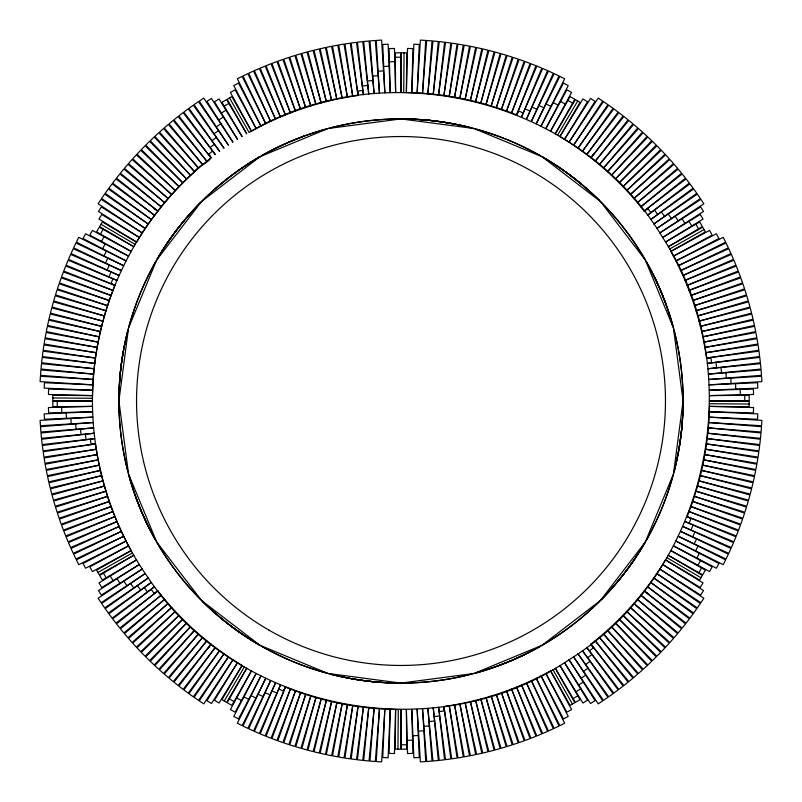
<?xml version="1.0" encoding="UTF-8"?>
<svg xmlns="http://www.w3.org/2000/svg" width="802" height="802" viewBox="0 0 802 802"><rect width="100%" height="100%" fill="white"/><g stroke="black" fill="none" stroke-linecap="round" stroke-linejoin="round"><path stroke-width="1.2" d="M212.64 151.097L208.6 154.195C217.081 160.019 196.45 166.174 194.555 171.718C186.555 178.926 178.926 186.555 171.718 194.555C158.515 209.232 146.716 225.172 136.54 242.094C116.19 275.938 102.435 313.722 96.27 352.74C83.609 430.794 102.676 513.35 148.27 577.961C238.024 712.266 435.506 750.652 569.039 659.755C708.126 573.761 752.356 374.223 662.652 237.502C580.518 99.578 387.075 50.426 249.091 132.47L229.552 97.944M118.927 399.907L118.957 396.078A841.097 482.433 15 0 1 127.939 330.384A847.363 486.032 15 0 0 119.588 381.321M80.18 429.19L40.992 432.96L41.514 438.323L94.155 433.25L41.604 439.235L42.215 444.589L94.766 438.604L42.336 445.501L43.037 450.844L95.468 443.937A308.529 308.529 0 0 0 131.157 550.583L96.631 570.112L99.278 574.803L133.804 555.265L99.628 575.395L102.355 580.036L136.54 559.906L98.957 582.934L101.774 587.525L139.347 564.498L98.466 590.543L101.353 595.084L142.245 569.039L98.135 598.232L101.112 602.723L145.212 573.53L101.623 603.485L104.681 607.926L148.27 577.961L105.202 608.678L108.33 613.059L151.398 582.352L108.882 613.811L112.079 618.141L154.596 586.683L112.631 618.873L115.909 623.144L157.874 590.954A308.529 308.529 0 0 0 242.094 665.459L221.964 699.645L226.605 702.372L246.735 668.196L227.197 702.722L231.888 705.369L251.417 670.843L230.395 709.58L235.126 712.146L256.149 673.419L233.763 716.417L238.545 718.913L260.931 675.906L237.332 723.234L242.154 725.64L265.753 678.302L242.976 726.041L247.838 728.366L270.605 680.627L248.68 728.757L253.572 730.983L275.507 682.853L254.414 731.364L259.357 733.509L280.449 685.008L260.209 733.87L265.181 735.925L285.422 687.063A308.529 308.529 0 0 0 395.617 709.479L395.266 749.148L400.649 749.198L401 709.529L401.351 749.198L406.734 749.148L406.383 709.479L407.536 753.549L412.92 753.399L411.767 709.339L413.882 757.78L419.266 757.549L417.15 709.108L420.378 761.9L425.752 761.569L422.524 708.778L426.674 761.509L432.037 761.088L427.887 708.356L429.16 721.519L434.514 720.998M397.952 749.178L398.293 709.509M403.707 92.491L404.048 52.822M721.82 372.81L761.008 369.04L760.486 363.677L707.845 368.75L760.396 362.765L759.785 357.411L707.234 363.396L759.664 356.499L758.963 351.156L706.532 358.063A308.529 308.529 0 0 0 670.843 251.417L705.369 231.888L702.722 227.197L668.196 246.735L702.372 226.605L699.645 221.964L665.459 242.094L703.043 219.066L700.226 214.475L662.652 237.502L703.534 211.457L700.647 206.916L659.755 232.961L703.865 203.768L700.888 199.277L656.788 228.47L700.377 198.515L697.319 194.074L653.73 224.039L696.798 193.322L693.67 188.941L650.602 219.648L693.118 188.189L689.921 183.858L647.404 215.317L689.369 183.127L686.091 178.856L644.126 211.046A308.529 308.529 0 0 0 559.906 136.54L580.036 102.355L575.395 99.628L555.265 133.804L574.803 99.278L570.112 96.631L550.583 131.157L571.605 92.42L566.874 89.854L545.851 128.581L568.237 85.583L563.455 83.087L541.069 126.094L564.668 78.766L559.846 76.36L536.247 123.698L559.024 75.959L554.162 73.634L531.395 121.373L553.32 73.243L548.428 71.017L526.493 119.147L547.586 70.636L542.643 68.491L521.551 116.992L541.791 68.13L536.819 66.075L516.578 114.937A308.529 308.529 0 0 0 406.383 92.521L406.734 52.852L401.351 52.802L401 92.471L400.649 52.802L395.266 52.852L395.617 92.521L394.464 48.451L389.08 48.601L390.233 92.661L388.118 44.22L382.734 44.451L384.85 92.892L381.622 40.1L376.248 40.431L379.476 93.222L375.326 40.491L369.963 40.912L374.113 93.644L372.84 80.481L367.486 81.002M683.073 402.093L683.043 405.922A841.097 482.433 15 0 1 674.061 471.616A847.363 486.032 15 0 0 682.412 420.679M406.383 92.521L407.536 48.451L412.92 48.601L411.767 92.661L413.882 44.22L419.266 44.451L417.15 92.892L420.378 40.1L425.752 40.431L422.524 93.222L426.674 40.491L432.037 40.912L427.887 93.644L432.96 40.992L438.323 41.514L433.25 94.155L439.235 41.604L444.589 42.215L438.604 94.766L445.501 42.336L450.844 43.037L443.937 95.468L451.757 43.158L457.08 43.96L449.26 96.27L457.992 44.1L463.305 44.992L454.574 97.152L464.218 45.153L469.511 46.135L459.867 98.135L470.413 46.305L475.696 47.378L465.15 99.207L476.599 47.579L481.852 48.742L470.403 100.38L482.754 48.952L487.987 50.205L475.636 101.633L488.879 50.426L494.092 51.779L480.849 102.987L494.984 52.02L500.177 53.453L486.042 104.42L501.06 53.704L506.232 55.238L491.205 105.954L507.115 55.508L512.247 57.122L496.338 107.568L513.12 57.413L518.232 59.117L501.45 109.283L519.105 59.418L524.177 61.223L506.523 111.077L525.049 61.533L530.092 63.418L511.566 112.962L530.954 63.749L535.967 65.724L516.578 114.937M395.617 709.479L394.464 753.549L389.08 753.399L390.233 709.339L388.118 757.78L382.734 757.549L384.85 709.108L381.622 761.9L376.248 761.569L379.476 708.778L375.326 761.509L369.963 761.088L374.113 708.356L369.04 761.008L363.677 760.486L368.75 707.845L362.765 760.396L357.411 759.785L363.396 707.234L356.499 759.664L351.156 758.963L358.063 706.532L350.243 758.842L344.92 758.04L352.74 705.73L344.008 757.9L338.695 757.008L347.426 704.848L337.782 756.847L332.489 755.865L342.133 703.865L331.587 755.695L326.304 754.622L336.85 702.793L325.401 754.421L320.148 753.258L331.597 701.62L319.246 753.048L314.013 751.795L326.364 700.367L313.121 751.574L307.908 750.221L321.151 699.013L307.016 749.98L301.823 748.547L315.958 697.58L300.94 748.296L295.768 746.762L310.795 696.046L294.885 746.492L289.753 744.878L305.662 694.432L288.88 744.587L283.768 742.883L300.55 692.717L282.895 742.582L277.823 740.777L295.477 690.923L276.951 740.467L271.908 738.582L290.434 689.038L271.046 738.251L266.033 736.276L285.422 687.063M123.197 352.018L121.022 366.624A771.444 442.483 -15 0 0 118.927 399.767M678.803 449.982L680.978 435.376A771.444 442.483 -15 0 0 683.073 402.233M112.922 278.765L110.977 283.467L115.047 285.151M516.849 115.047L518.533 110.977L523.235 112.922M285.151 686.953L283.467 691.023L278.765 689.078M689.078 523.235L691.023 518.533L686.953 516.849M108.912 276.931L111.057 271.998M690.943 530.002L693.088 525.069M107.107 270.023L109.343 265.121M692.657 536.879L694.893 531.977M105.463 263.016L107.779 258.164M694.221 543.836L696.537 538.984M103.969 255.918L106.375 251.096M695.625 550.904L698.031 546.082M102.636 248.72L105.122 243.938M696.878 558.062L699.364 553.28M101.473 241.432L104.039 236.7M697.961 565.3L700.527 560.568M100.461 234.054L103.117 229.372M698.883 572.628L701.539 567.946M157.262 259.016L159.207 255.718M224.269 700.998L244.41 666.823M557.591 135.177L577.731 101.002M642.793 546.282L644.738 542.984M559.906 136.54L582.934 98.957L587.525 101.774L564.498 139.347L590.543 98.466L595.084 101.353L569.039 142.245L598.232 98.135L602.723 101.112L573.53 145.212L603.485 101.623L607.926 104.681L577.961 148.27L608.678 105.202L613.059 108.33L582.352 151.398L613.811 108.882L618.141 112.079L586.683 154.596L618.873 112.631L623.144 115.909L590.954 157.874L623.876 116.48L628.086 119.839L595.164 161.222L628.808 120.41L632.958 123.839L599.325 164.651L633.67 124.43L637.76 127.929L603.415 168.149L638.462 128.541L642.492 132.099L607.445 171.718L643.184 132.721L647.154 136.36L611.415 175.357L647.826 136.992L651.735 140.701L615.324 179.067L652.397 141.332L656.236 145.112L619.164 182.836L656.888 145.763L660.668 149.603L622.933 186.676L661.299 150.265L665.008 154.174L626.643 190.585L665.64 154.846L669.279 158.816L630.282 194.555L669.901 159.508L673.459 163.538L633.851 198.585L674.071 164.24L677.57 168.33L637.349 202.675L678.161 169.042L681.59 173.192L640.778 206.836L682.161 173.914L685.52 178.124L644.126 211.046M242.094 665.459L219.066 703.043L214.475 700.226L237.502 662.652L211.457 703.534L206.916 700.647L232.961 659.755L203.768 703.865L199.277 700.888L228.47 656.788L198.515 700.377L194.074 697.319L224.039 653.73L193.322 696.798L188.941 693.67L219.648 650.602L188.189 693.118L183.858 689.921L215.317 647.404L183.127 689.369L178.856 686.091L211.046 644.126L178.124 685.52L173.914 682.161L206.836 640.778L173.192 681.59L169.042 678.161L202.675 637.349L168.33 677.57L164.24 674.071L198.585 633.851L163.538 673.459L159.508 669.901L194.555 630.282L158.816 669.279L154.846 665.64L190.585 626.643L154.174 665.008L150.265 661.299L186.676 622.933L149.603 660.668L145.763 656.888L182.836 619.164L145.112 656.236L141.332 652.397L179.067 615.324L140.701 651.735L136.992 647.826L175.357 611.415L136.36 647.154L132.721 643.184L171.718 607.445L132.099 642.492L128.541 638.462L168.149 603.415L127.929 637.76L124.43 633.67L164.651 599.325L123.839 632.958L120.41 628.808L161.222 595.164L119.839 628.086L116.48 623.876L157.874 590.954M208.6 647.805L209.944 646.051M592.056 155.949L593.4 154.195M184.911 219.678L175.718 231.237A771.444 442.483 15 0 0 156.721 259.958M617.089 582.322L626.282 570.763A771.444 442.483 15 0 0 645.279 542.042M215.939 188.109L231.237 175.718A771.444 442.483 75 0 1 259.958 156.721M259.958 156.711L201.533 201.533L156.711 259.958L128.531 327.988L118.917 401L128.531 474.012L156.711 542.042L201.533 600.467L259.958 645.289L327.988 673.469L401 683.083L474.012 673.469L542.042 645.289L600.467 600.467L645.289 542.042L673.469 474.012L683.083 401L673.469 327.988L645.289 259.958L600.467 201.533L542.042 156.711L474.012 128.531L401 118.917L327.988 128.531L259.958 156.711L255.718 159.207M644.307 211.287L647.805 208.6L650.903 212.64M157.693 590.713L154.195 593.4L151.097 589.36M589.36 650.903L593.4 647.805L590.713 644.307M210.074 147.508L214.405 144.31M587.595 657.69L591.926 654.492M211.969 140.631L216.36 137.503M585.64 664.497L590.031 661.369M214.044 133.733L218.485 130.686M583.515 671.314L587.956 668.266M216.309 126.836L220.801 123.869M581.199 678.131L585.691 675.164M218.756 119.939L223.297 117.052M578.703 684.948L583.244 682.061M221.382 113.042L225.974 110.235M576.026 691.765L580.618 688.958M224.199 106.155L228.841 103.428M573.159 698.572L577.801 695.845M261.863 155.628L264.239 154.285A282.083 282.083 0 0 1 683.043 405.922A282.083 282.083 0 0 1 255.718 642.793A282.083 282.083 0 0 1 264.239 154.285M97.944 572.448L132.47 552.909M669.53 249.091L704.056 229.552M540.137 646.372L537.761 647.715A841.097 482.433 75 0 1 476.378 672.788M670.843 251.417L709.58 230.395L712.146 235.126L673.419 256.149L716.417 233.763L718.913 238.545L675.906 260.931L723.234 237.332L725.64 242.154L678.302 265.753L726.041 242.976L728.366 247.838L680.627 270.605L728.757 248.68L730.983 253.572L682.853 275.507L731.364 254.414L733.509 259.357L685.008 280.449L733.87 260.209L735.925 265.181L687.063 285.422L736.276 266.033L738.251 271.046L689.038 290.434L738.582 271.908L740.467 276.951L690.923 295.477L740.777 277.823L742.582 282.895L692.717 300.55L742.883 283.768L744.587 288.88L694.432 305.662L744.878 289.753L746.492 294.885L696.046 310.795L746.762 295.768L748.296 300.94L697.58 315.958L748.547 301.823L749.98 307.016L699.013 321.151L750.221 307.908L751.574 313.121L700.367 326.364L751.795 314.013L753.048 319.246L701.62 331.597L753.258 320.148L754.421 325.401L702.793 336.85L754.622 326.304L755.695 331.587L703.865 342.133L755.865 332.489L756.847 337.782L704.848 347.426L757.008 338.695L757.9 344.008L705.73 352.74L758.04 344.92L758.842 350.243L706.532 358.063M131.157 550.583L92.42 571.605L89.854 566.874L128.581 545.851L85.583 568.237L83.087 563.455L126.094 541.069L78.766 564.668L76.36 559.846L123.698 536.247L75.959 559.024L73.634 554.162L121.373 531.395L73.243 553.32L71.017 548.428L119.147 526.493L70.636 547.586L68.491 542.643L116.992 521.551L68.13 541.791L66.075 536.819L114.937 516.578L65.724 535.967L63.749 530.954L112.962 511.566L63.418 530.092L61.533 525.049L111.077 506.523L61.223 524.177L59.418 519.105L109.283 501.45L59.117 518.232L57.413 513.12L107.568 496.338L57.122 512.247L55.508 507.115L105.954 491.205L55.238 506.232L53.704 501.06L104.42 486.042L53.453 500.177L52.02 494.984L102.987 480.849L51.779 494.092L50.426 488.879L101.633 475.636L50.205 487.987L48.952 482.754L100.38 470.403L48.742 481.852L47.579 476.599L99.207 465.15L47.378 475.696L46.305 470.413L98.135 459.867L46.135 469.511L45.153 464.218L97.152 454.574L44.992 463.305L44.1 457.992L96.27 449.26L43.96 457.08L43.158 451.757L95.468 443.937M304.519 135.929L290.785 141.342A771.444 442.483 45 0 0 262.094 155.498M497.481 666.071L511.215 660.658A771.444 442.483 45 0 0 539.906 646.502M362.825 90.395L357.772 91.067L358.354 95.438M706.562 358.354L710.933 357.772L711.605 362.825M95.438 443.646L91.067 444.228L90.395 439.175M439.175 711.605L444.228 710.933L443.646 706.562M362.404 86.014L367.747 85.403M434.253 716.597L439.596 715.986M372.729 76.07L378.093 75.649M423.907 726.351L429.27 725.93M378.133 71.228L383.506 70.897M418.494 731.103L423.867 730.772M383.697 66.476L389.08 66.235M412.92 735.765L418.303 735.524M389.421 61.814L394.805 61.674M407.195 740.326L412.579 740.186M395.306 57.253L400.689 57.213M401.311 744.787L406.694 744.747M402.093 118.927L405.922 118.957A841.097 482.433 -75 0 1 471.616 127.939A847.363 486.032 -75 0 0 420.679 119.588M372.81 80.18L369.04 40.992L363.677 41.514L368.75 94.155L362.765 41.604L357.411 42.215L363.396 94.766L356.499 42.336L351.156 43.037L358.063 95.468A308.529 308.529 0 0 0 251.417 131.157L231.888 96.631L227.197 99.278L246.735 133.804L226.605 99.628L221.964 102.355L242.094 136.54L219.066 98.957L214.475 101.774L237.502 139.347L211.457 98.466L206.916 101.353L232.961 142.245L203.768 98.135L199.277 101.112L228.47 145.212L198.515 101.623L194.074 104.681L224.039 148.27L193.322 105.202L188.941 108.33L219.648 151.398L188.189 108.882L183.858 112.079L215.317 154.596L183.127 112.631L178.856 115.909L211.046 157.874A308.529 308.529 0 0 0 136.54 242.094L102.355 221.964L99.628 226.605L133.804 246.735L99.278 227.197L96.631 231.888L131.157 251.417L92.42 230.395L89.854 235.126L128.581 256.149L85.583 233.763L83.087 238.545L126.094 260.931L78.766 237.332L76.36 242.154L123.698 265.753L75.959 242.976L73.634 247.838L121.373 270.605L73.243 248.68L71.017 253.572L119.147 275.507L70.636 254.414L68.491 259.357L116.992 280.449L68.13 260.209L66.075 265.181L114.937 285.422A308.529 308.529 0 0 0 92.521 395.617L52.852 395.266L52.802 400.649L92.471 401L52.802 401.351L52.852 406.734L92.521 406.383L48.451 407.536L48.601 412.92L92.661 411.767L44.22 413.882L44.451 419.266L92.892 417.15L40.1 420.378L40.431 425.752L93.222 422.524L40.491 426.674L40.912 432.037L93.644 427.887L80.481 429.16L81.002 434.514M52.822 397.952L92.491 398.293M709.509 403.707L749.178 404.048M429.19 721.82L432.96 761.008L438.323 760.486L433.25 707.845L439.235 760.396L444.589 759.785L438.604 707.234L445.501 759.664L450.844 758.963L443.937 706.532A308.529 308.529 0 0 0 550.583 670.843L570.112 705.369L574.803 702.722L555.265 668.196L575.395 702.372L580.036 699.645L559.906 665.459L582.934 703.043L587.525 700.226L564.498 662.652L590.543 703.534L595.084 700.647L569.039 659.755L598.232 703.865L602.723 700.888L573.53 656.788L603.485 700.377L607.926 697.319L577.961 653.73L608.678 696.798L613.059 693.67L582.352 650.602L613.811 693.118L618.141 689.921L586.683 647.404L618.873 689.369L623.144 686.091L590.954 644.126A308.529 308.529 0 0 0 665.459 559.906L699.645 580.036L702.372 575.395L668.196 555.265L702.722 574.803L705.369 570.112L670.843 550.583L709.58 571.605L712.146 566.874L673.419 545.851L716.417 568.237L718.913 563.455L675.906 541.069L723.234 564.668L725.64 559.846L678.302 536.247L726.041 559.024L728.366 554.162L680.627 531.395L728.757 553.32L730.983 548.428L682.853 526.493L731.364 547.586L733.509 542.643L685.008 521.551L733.87 541.791L735.925 536.819L687.063 516.578A308.529 308.529 0 0 0 709.479 406.383L749.148 406.734L749.198 401.351L709.529 401L749.198 400.649L749.148 395.266L709.479 395.617L753.549 394.464L753.399 389.08L709.339 390.233L757.78 388.118L757.549 382.734L709.108 384.85L761.9 381.622L761.569 376.248L708.778 379.476L761.509 375.326L761.088 369.963L708.356 374.113L721.519 372.84L720.998 367.486M399.907 683.073L396.078 683.043A841.097 482.433 -75 0 1 330.384 674.061A847.363 486.032 -75 0 0 381.321 682.412M709.479 406.383L753.549 407.536L753.399 412.92L709.339 411.767L757.78 413.882L757.549 419.266L709.108 417.15L761.9 420.378L761.569 425.752L708.778 422.524L761.509 426.674L761.088 432.037L708.356 427.887L761.008 432.96L760.486 438.323L707.845 433.25L760.396 439.235L759.785 444.589L707.234 438.604L759.664 445.501L758.963 450.844L706.532 443.937L758.842 451.757L758.04 457.08L705.73 449.26L757.9 457.992L757.008 463.305L704.848 454.574L756.847 464.218L755.865 469.511L703.865 459.867L755.695 470.413L754.622 475.696L702.793 465.15L754.421 476.599L753.258 481.852L701.62 470.403L753.048 482.754L751.795 487.987L700.367 475.636L751.574 488.879L750.221 494.092L699.013 480.849L749.98 494.984L748.547 500.177L697.58 486.042L748.296 501.06L746.762 506.232L696.046 491.205L746.492 507.115L744.878 512.247L694.432 496.338L744.587 513.12L742.883 518.232L692.717 501.45L742.582 519.105L740.777 524.177L690.923 506.523L740.467 525.049L738.582 530.092L689.038 511.566L738.251 530.954L736.276 535.967L687.063 516.578M92.521 395.617L48.451 394.464L48.601 389.08L92.661 390.233L44.22 388.118L44.451 382.734L92.892 384.85L40.1 381.622L40.431 376.248L93.222 379.476L40.491 375.326L40.912 369.963L93.644 374.113L40.992 369.04L41.514 363.677L94.155 368.75L41.604 362.765L42.215 357.411L94.766 363.396L42.336 356.499L43.037 351.156L95.468 358.063L43.158 350.243L43.96 344.92L96.27 352.74L44.1 344.008L44.992 338.695L97.152 347.426L45.153 337.782L46.135 332.489L98.135 342.133L46.305 331.587L47.378 326.304L99.207 336.85L47.579 325.401L48.742 320.148L100.38 331.597L48.952 319.246L50.205 314.013L101.633 326.364L50.426 313.121L51.779 307.908L102.987 321.151L52.02 307.016L53.453 301.823L104.42 315.958L53.704 300.94L55.238 295.768L105.954 310.795L55.508 294.885L57.122 289.753L107.568 305.662L57.413 288.88L59.117 283.768L109.283 300.55L59.418 282.895L61.223 277.823L111.077 295.477L61.533 276.951L63.418 271.908L112.962 290.434L63.749 271.046L65.724 266.033L114.937 285.422M352.018 678.803L366.624 680.978A771.444 442.483 75 0 0 399.767 683.073M454.824 124.099L435.376 121.022A771.444 442.483 75 0 0 402.233 118.927M525.069 108.912L530.002 111.057M271.998 690.943L276.931 693.088M531.977 107.107L536.879 109.343M265.121 692.657L270.023 694.893M538.984 105.463L543.836 107.779M258.164 694.221L263.016 696.537M546.082 103.969L550.904 106.375M251.096 695.625L255.918 698.031M553.28 102.636L558.062 105.122M243.938 696.878L248.72 699.364M560.568 101.473L565.3 104.039M236.7 697.961L241.432 700.527M567.946 100.461L572.628 103.117M229.372 698.883L234.054 701.539M542.984 157.262L546.282 159.207M101.002 224.269L135.177 244.41M666.823 557.591L700.998 577.731M255.718 642.793L259.016 644.738M665.459 559.906L703.043 582.934L700.226 587.525L662.652 564.498L703.534 590.543L700.647 595.084L659.755 569.039L703.865 598.232L700.888 602.723L656.788 573.53L700.377 603.485L697.319 607.926L653.73 577.961L696.798 608.678L693.67 613.059L650.602 582.352L693.118 613.811L689.921 618.141L647.404 586.683L689.369 618.873L686.091 623.144L644.126 590.954L685.52 623.876L682.161 628.086L640.778 595.164L681.59 628.808L678.161 632.958L637.349 599.325L677.57 633.67L674.071 637.76L633.851 603.415L673.459 638.462L669.901 642.492L630.282 607.445L669.279 643.184L665.64 647.154L626.643 611.415L665.008 647.826L661.299 651.735L622.933 615.324L660.668 652.397L656.888 656.236L619.164 619.164L656.236 656.888L652.397 660.668L615.324 622.933L651.735 661.299L647.826 665.008L611.415 626.643L647.154 665.64L643.184 669.279L607.445 630.282L642.492 669.901L638.462 673.459L603.415 633.851L637.76 674.071L633.67 677.57L599.325 637.349L632.958 678.161L628.808 681.59L595.164 640.778L628.086 682.161L623.876 685.52L590.954 644.126M136.54 242.094L98.957 219.066L101.774 214.475L139.347 237.502L98.466 211.457L101.353 206.916L142.245 232.961L98.135 203.768L101.112 199.277L145.212 228.47L101.623 198.515L104.681 194.074L148.27 224.039L105.202 193.322L108.33 188.941L151.398 219.648L108.882 188.189L112.079 183.858L154.596 215.317L112.631 183.127L115.909 178.856L157.874 211.046L116.48 178.124L119.839 173.914L161.222 206.836L120.41 173.192L123.839 169.042L164.651 202.675L124.43 168.33L127.929 164.24L168.149 198.585L128.541 163.538L132.099 159.508L171.718 194.555L132.721 158.816L136.36 154.846L175.357 190.585L136.992 154.174L140.701 150.265L179.067 186.676L141.332 149.603L145.112 145.763L182.836 182.836L145.763 145.112L149.603 141.332L186.676 179.067L150.265 140.701L154.174 136.992L190.585 175.357L154.846 136.36L158.816 132.721L194.555 171.718L159.508 132.099L163.538 128.541L198.585 168.149L164.24 127.929L168.33 124.43L202.675 164.651L169.042 123.839L173.192 120.41L206.836 161.222L173.914 119.839L178.124 116.48L211.046 157.874M154.195 208.6L155.949 209.944M646.051 592.056L647.805 593.4M582.322 184.911L570.763 175.718A771.444 442.483 -75 0 0 542.042 156.721M219.678 617.089L231.237 626.282A771.444 442.483 -75 0 0 259.958 645.279M654.492 210.074L657.69 214.405M144.31 587.595L147.508 591.926M661.369 211.969L664.497 216.36M137.503 585.64L140.631 590.031M668.266 214.044L671.314 218.485M130.686 583.515L133.733 587.956M675.164 216.309L678.131 220.801M123.869 581.199L126.836 585.691M682.061 218.756L684.948 223.297M117.052 578.703L119.939 583.244M688.958 221.382L691.765 225.974M110.235 576.026L113.042 580.618M695.845 224.199L698.572 228.841M103.428 573.159L106.155 577.801M646.372 261.863L647.715 264.239A841.097 482.433 -15 0 1 672.788 325.622M552.909 669.53L572.448 704.056M155.628 540.137L154.285 537.761A841.097 482.433 -15 0 1 129.212 476.378M550.583 670.843L571.605 709.58L566.874 712.146L545.851 673.419L568.237 716.417L563.455 718.913L541.069 675.906L564.668 723.234L559.846 725.64L536.247 678.302L559.024 726.041L554.162 728.366L531.395 680.627L553.32 728.757L548.428 730.983L526.493 682.853L547.586 731.364L542.643 733.509L521.551 685.008L541.791 733.87L536.819 735.925L516.578 687.063L535.967 736.276L530.954 738.251L511.566 689.038L530.092 738.582L525.049 740.467L506.523 690.923L524.177 740.777L519.105 742.582L501.45 692.717L518.232 742.883L513.12 744.587L496.338 694.432L512.247 744.878L507.115 746.492L491.205 696.046L506.232 746.762L501.06 748.296L486.042 697.58L500.177 748.547L494.984 749.98L480.849 699.013L494.092 750.221L488.879 751.574L475.636 700.367L487.987 751.795L482.754 753.048L470.403 701.62L481.852 753.258L476.599 754.421L465.15 702.793L475.696 754.622L470.413 755.695L459.867 703.865L469.511 755.865L464.218 756.847L454.574 704.848L463.305 757.008L457.992 757.9L449.26 705.73L457.08 758.04L451.757 758.842L443.937 706.532M251.417 131.157L230.395 92.42L235.126 89.854L256.149 128.581L233.763 85.583L238.545 83.087L260.931 126.094L237.332 78.766L242.154 76.36L265.753 123.698L242.976 75.959L247.838 73.634L270.605 121.373L248.68 73.243L253.572 71.017L275.507 119.147L254.414 70.636L259.357 68.491L280.449 116.992L260.209 68.13L265.181 66.075L285.422 114.937L266.033 65.724L271.046 63.749L290.434 112.962L271.908 63.418L276.951 61.533L295.477 111.077L277.823 61.223L282.895 59.418L300.55 109.283L283.768 59.117L288.88 57.413L305.662 107.568L289.753 57.122L294.885 55.508L310.795 105.954L295.768 55.238L300.94 53.704L315.958 104.42L301.823 53.453L307.016 52.02L321.151 102.987L307.908 51.779L313.121 50.426L326.364 101.633L314.013 50.205L319.246 48.952L331.597 100.38L320.148 48.742L325.401 47.579L336.85 99.207L326.304 47.378L331.587 46.305L342.133 98.135L332.489 46.135L337.782 45.153L347.426 97.152L338.695 44.992L344.008 44.1L352.74 96.27L344.92 43.96L350.243 43.158L358.063 95.468M666.071 304.519L660.658 290.785A771.444 442.483 -45 0 0 646.502 262.094M135.929 497.481L141.342 511.215A771.444 442.483 -45 0 0 155.498 539.906M715.986 362.404L716.597 367.747M85.403 434.253L86.014 439.596M725.93 372.729L726.351 378.093M75.649 423.907L76.07 429.27M730.772 378.133L731.103 383.506M70.897 418.494L71.228 423.867M735.524 383.697L735.765 389.08M66.235 412.92L66.476 418.303M740.186 389.421L740.326 394.805M61.674 407.195L61.814 412.579M744.747 395.306L744.787 400.689M57.213 401.311L57.253 406.694M243.257 634.873A847.363 486.032 -45 0 1 202.415 601.32M200.711 599.555A838.692 481.05 -45 0 1 156.671 542.072M147.448 524.658A847.363 486.032 -15 0 1 129.192 476.378M255.698 642.823A841.097 482.433 -45 0 1 202.435 601.299M127.949 471.616A838.692 481.05 -15 0 1 118.876 402.243M546.302 159.177A841.097 482.433 -45 0 1 599.565 200.7M476.368 129.222A838.692 481.05 -75 0 1 539.916 155.448M601.289 202.445A838.692 481.05 -45 0 1 645.329 259.928M558.743 167.127A847.363 486.032 -45 0 1 599.585 200.68M674.051 330.384A838.692 481.05 -15 0 1 683.124 399.757M654.552 277.342A847.363 486.032 -15 0 1 672.808 325.622M129.222 325.632A838.692 481.05 15 0 1 155.448 262.084M672.778 476.368A838.692 481.05 15 0 1 646.552 539.916M471.616 674.051A838.692 481.05 75 0 1 402.243 683.124M325.632 672.778A838.692 481.05 -75 0 1 262.084 646.552M524.658 654.552A847.363 486.032 75 0 1 476.378 672.808M330.384 127.949A838.692 481.05 75 0 1 399.757 118.876M262.084 155.448A838.692 481.05 75 0 1 325.632 129.222M202.445 200.711A838.692 481.05 45 0 1 259.928 156.671M599.555 601.289A838.692 481.05 45 0 1 542.072 645.329M642.823 546.302A841.097 482.433 45 0 1 601.299 599.565M634.873 558.743A847.363 486.032 45 0 1 601.32 599.585M159.177 255.698A841.097 482.433 45 0 1 200.7 202.435M167.127 243.257A847.363 486.032 45 0 1 200.68 202.415M268.77 630.021A264.459 264.459 0 0 0 665.459 401A264.459 264.459 0 0 0 268.77 171.979A264.459 264.459 0 0 0 268.77 630.021"/></g></svg>
